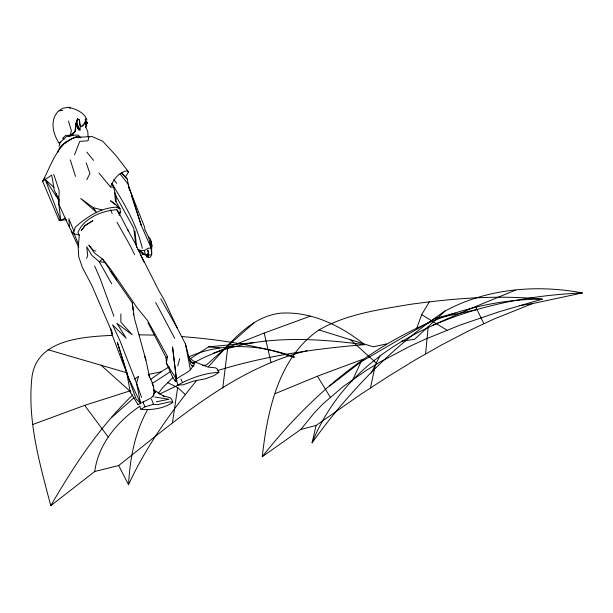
<?xml version="1.0" encoding="UTF-8"?>
<svg xmlns="http://www.w3.org/2000/svg" width="613" height="613" viewBox="0 0 613 613"><rect width="100%" height="100%" fill="white"/><g stroke="black" fill="none" stroke-linecap="round" stroke-linejoin="round"><path stroke-width="0.92" d="M150.124 242.71L151.235 241.668L151.442 250.855L151.955 245.813L151.235 241.668L150.4 238.963L148.515 237.093L145.22 230.289M56.266 196.612L56.304 193.777M115.98 201.577L116.156 196.03M79.606 235.085L73.169 233.706L69.514 227.561L58.633 203.907L59.154 190.582L53.791 174.49M79.989 130.102L80.288 126.385L79.514 120.11L77.537 118.922L76.288 122.347L79.989 130.102L78.541 129.757L76.495 123.19M262.28 456.693C267.345 410.925 278.409 357.578 318.967 329.955C346.468 314.04 378.696 309.726 409.522 304.454C453.405 298.27 498.024 294.822 542.252 299.167L498.951 311.818L460.294 325.005L425.253 339.219L409.139 346.674L379.784 362.176L366.559 370.191L343.019 386.642L323.342 403.546L314.921 412.12L300.86 429.429L262.28 456.693C330.438 369.953 427.782 299.09 542.252 299.167M112.577 335.342C82.326 336.874 35.539 339.364 31.784 378.673C27.424 421.79 39.991 464.393 50.764 505.71L94.724 471.504L118.669 465.528L128.523 484.707C129.979 458.777 134.722 432.28 147.71 409.476M76.004 123.052L75.299 131.381L71.039 135.542L69.261 135.94L74.909 131.81L76.004 123.052L78.541 129.757L76.97 124.002L77.537 118.922L79.514 120.11L79.583 123.221M425.568 353.908L428.242 326.652M79.345 122.347L80.081 125.657L81.544 126.569C84.303 124.96 86.042 122.041 85.621 118.822L85.115 119.405M131.565 195.899L141.251 225.331L151.204 248.096L151.633 254.571L150.53 257.092L148.377 257.59L148.653 255.154L147.856 249.997L148.53 253.575L145.58 254.954L142.699 254.288L139.404 250.219L137.634 249.652M222.757 387.998L227.967 345.862M76.334 123.152L75.299 131.381L71.039 135.542M120.861 313.948L120.876 322.124L132.132 334.729L116.907 323.365L126.163 338.192L112.577 324.844L119.941 340.667L136.576 383.309L140.561 403.093L136.086 399.04L128.37 377.57L117.367 342.383L126.539 371.739L130.285 392.113L137.963 404.595L150.576 398.258L153.12 396.174C155.633 388.742 152.139 381.807 148.706 375.34M172.429 422.863L177.571 388.106M175.831 378.888L177.977 385.056L183.195 384.78L193.616 381.079L205.393 378.834L213.899 375.677L218.918 372.42L217.377 369.08L215.592 367.854L207.715 367.034L194.635 361.8L193.754 366.306L192.045 365.524M58.633 203.907L59.208 200.635M102.953 259.483L110.846 269.528L137.427 308.201L147.687 320.706L167.548 356.628L166.368 363.034L172.475 376.788L175.264 381.255L177.042 380.727M57.706 152.591C59.836 144.086 68.947 139.986 76.28 136.599L80.885 137.573M94.724 471.504C98.364 443.935 117.658 421.192 140.071 406.09M370.482 387.891L375.462 364.474M121.443 173.203L125.45 176.965L128.538 171.878L116.125 155.74L102.655 141.174L92.065 136.576L88.916 136.737L88.042 140.814L79.751 141.373L74.533 154.851M312.109 442.801L316.093 425.46L359.954 394.872L387.853 376.681L414.924 360.099L441.398 345.05L467.481 331.457L493.388 319.273L532.459 303.604L582.35 292.953C536.628 284.256 486.507 288.57 445.161 310.967C393.201 345.924 348.475 391.968 312.109 442.801C354.973 336.468 476.914 297.366 582.35 292.953M59.078 146.223L60.089 142.392L66.472 136.607L73.292 135.105L78.318 135.098L80.579 137.733M177.778 365.9L179.709 358.659M73.169 233.706L75.322 227.109C86.87 217.033 100.057 208.006 115.972 207.179L119.91 208.665L120.477 212.267L119.121 215.554M77.039 120.355L77.537 118.922M416.894 327.794L421.667 314.691L429.33 301.818M86.632 258.357L87.69 255.475L86.747 246.771L91.743 255.238L99.206 261.651L111.719 283.873M193.264 365.118C190.436 373.302 180.383 374.405 175.257 380.596L175.264 381.255M148.139 255.008L146.4 255.713L146.614 256.694L148.492 253.054M352.161 381.079L360.996 361.885L434.977 318.614L455.038 313.067M128.523 484.707C145.94 446.846 170.368 412.679 196.627 380.497M153.12 396.174L155.173 391.83L154.001 390.987M113.796 186.344L112.225 187.272L110.47 186.934C113.489 179.77 118.393 172.537 126.516 170.858L128.538 171.878M379.945 355.869L371.202 373.118M86.824 179.67L89.912 173.471L86.18 162.797M50.764 505.71C73.889 465.949 99.413 426.886 132.791 394.895M58.082 111.413C49.347 120.853 53.193 134.845 59.821 144.224M45.025 177.609L42.619 181.295L59.139 220.236L66.465 219.845M148.515 237.093L151.511 247.637L151.204 248.096L147.986 248.265L144.331 250.633L139.404 250.219L140.247 252.05L139.013 251.675M85.406 127.412L86.747 125.504L84.923 123.29M86.349 123.895L87.337 122.577L85.559 120.041M59.346 199.815L54.373 190.528L51.684 175.096L42.619 181.295C50.005 167.571 54.764 151.855 66.763 141.304M158.192 393.531L162.591 387.776L172.973 377.516M85.391 122.194L81.544 126.569M150.154 242.94L151.235 241.668M208.489 366.505C228.756 345.288 248.771 316.936 280.225 313.205C311.22 311.013 340.935 325.756 364.597 344.644C314.829 348.705 265.046 355.869 217.24 370.689M153.319 389.745L155.664 392.404L153.541 389.738L164.391 396.611L163.012 395.806L170 397.645L171.471 399.032L172.866 402.32C163.84 408.603 151.779 410.197 140.944 409.384L139.634 406.243M445.168 310.96L414.58 339.318L401.477 341.226M177.977 385.056C189.708 378.39 205.317 372.696 218.918 372.42M254.334 322.522L206.359 364.98L202.711 365.463M111.436 417.606L134.155 397.63M146.4 255.713L146.844 256.678L148.653 255.154L151.633 254.571M118.524 213.891L120.477 212.267L118.646 212.343L116.907 209.761C102.386 210.374 83.682 218.136 77.958 232.442L79.292 235.461L78.188 247.522L78.748 256.839L82.28 267.222L91.659 285.06L109.896 327.288L112.256 334.016L111.635 330.307M118.669 465.528C176.146 420.303 234.189 368.505 306.998 350.72M192.796 363.271L194.635 361.8M109.926 269.889L102.524 259.031L99.206 261.651L104.815 262.425M140.944 409.384L144.944 406.825L153.503 404.289L157.572 404.68L170.123 401.783L172.866 402.32M329.633 385.991L360.996 361.885M134.737 379.072L138.63 376.206L136.576 383.309L141.588 397.393M68.556 136.415L70.089 135.312L71.384 130.73L68.472 121.045M150.56 379.547L163.479 370.221L169.196 366.888M146.844 256.678L148.407 255.583M65.399 143.082L71.997 138.645L76.219 137.297L88.916 136.737M151.993 383.608L170.345 371.7M189.494 359.272L208.642 346.843L254.219 342.575M60.043 147.373L61.844 146.292M65.353 217.967L60.733 220.619L60.289 219.883L59.139 220.236M193.44 363.019C245.177 333.901 307.703 337.204 364.597 344.644M176.437 379.278L172.567 347.142L176.437 379.278L166.368 363.034L166.031 357.448L167.548 356.628M159.388 394.151L179.333 384.596M71.56 135.902L73.292 135.105M188.191 357.164C221.569 342.008 260.479 344.215 294.225 357.088L284.807 354.536M432.732 325.151L475.535 306.569L515.395 290.179M275.291 393.577L318.032 375.961L363.486 359.065M213.255 353.257L264.172 333.051L310.37 316.132M32.941 424.418L85.245 405.155L130.278 390.81M86.747 125.504L85.368 125.887L87.797 131.734L88.08 136.5M300.86 429.429L316.093 425.46M386.519 343.924L373.279 346.812L318.975 329.947M434.977 318.614L475.604 309.871M59.361 142.5L60.986 142.17M148.231 374.474L161.043 371.846M156.346 401.768L169.065 399.262L154.867 397.032M519.563 305.657L532.459 303.604M62.832 110.325L58.488 111.014L62.725 108.248L68.917 107.29C75.974 109.183 84.211 112.386 86.931 119.819M137.963 404.595L138.745 404.48M139.074 334.836L154.599 335.104M181.456 336.545C219.6 339.487 257.744 345.303 294.225 357.088M208.642 346.843L219.73 347.877M84.502 122.24L87.337 122.577L87.536 123.182L85.858 124.554L87.337 122.577L85.299 120.953M76.219 137.297L78.832 137.664M95.797 251.031L93.705 250.663L88.839 245.1L94.502 253.046L102.524 259.031M93.345 207.7L96.509 212.374L80.694 198.497L93.345 207.7L101.95 209.907M48.029 349.755L127.251 372.896M191.555 362.62L194.229 363.417M167.648 382.596L178.038 387.807L185.425 394.657M146.614 256.694L148.377 257.59M421.667 314.691L446.931 330.139M139.404 250.219L145.58 254.954L144.331 250.633M188.39 357.027L195.815 362.789M189.371 359.931L193.884 363.685M114.876 204.413L110.562 200.765L114.876 203.784L119.91 208.665L115.397 200.543L114.562 192.505M117.037 206.236L119.91 208.665M101.068 365.248L130.891 392.014M58.036 196.781L60.733 220.619L45.216 179.44L53.975 187.333M350.429 339.717L377.049 363.77M68.917 107.29L70.28 108.524M124.431 176.452L127.266 179.034L128.224 184.337L141.251 225.331M121.665 172.69L127.266 179.034M111.75 183.509C124.577 203.662 136.845 224.856 142.3 248.349M98.992 173.042L110.47 186.934M86.801 152.062L93.528 160.384M63.959 139.741L62.695 138.155L65.767 135.373L70.089 135.312L70.181 135.986M120.087 173.87L128.224 184.337M111.827 183.448L112.968 184.942L115.842 195.792L133.68 228.105L135.825 244.679M113.834 179.609L116.639 183.341M84.755 405.477L108.225 437.023M109.903 270.532L132.247 302.784L133.174 310.615M110.984 271.444L114.156 276.103M115.213 277.651L116.807 279.98M45.216 179.44L58.335 199.417M152.514 384.627L153.825 386.68M317.465 376.29L330.284 397.193M160.744 298.738L177.142 327.878L185.448 343.924L190.689 363.831L191.877 366.137M116.999 222.258L129.78 244.901L134.645 254.648M127.726 229.806L135.596 244.081L144.04 262.195M128.561 231.316L118.646 212.343M155.671 302.493L174.72 338.315M147.886 322.584L166.031 357.448M140.362 254.15L158.828 290.577L164.261 299.972L177.142 327.878M475.535 306.569L483.833 323.61M140.561 403.093L128.37 377.57L111.666 333.587L110.961 328.867M71.169 231.231L78.763 247.33M180.881 378.926L182.329 382.106M116.907 209.761L118.508 213.301M110.578 209.891L112.133 213.362M94.655 266.042L99.927 278.026L113.941 316.3M153.503 404.289L151.472 399.14M144.944 406.825L143.465 403.27L143.312 401.454M73.828 232.963L78.824 245.146M73.905 231.086L68.855 218.718L69.514 227.561M144.407 355.655L145.925 360.145L149.557 377.033M129.803 190.543L128.339 186.084L144.622 227.162L144.898 230.021M70.296 159.886L75.491 176.383M142.201 252.663L142.699 254.288M150.537 240.932L151.955 245.813M145.925 360.145L134.431 318.415L132.324 302.83M264.172 333.051L270.969 362.176M185.448 343.924L190.398 369.792M134.998 231.063L136.576 247.537M133.343 313.335L133.465 315.151M151.511 247.637L151.802 253.774M85 225.607L81.169 230.595L85.138 225.607L92.839 220.672L85 225.607"/></g></svg>
